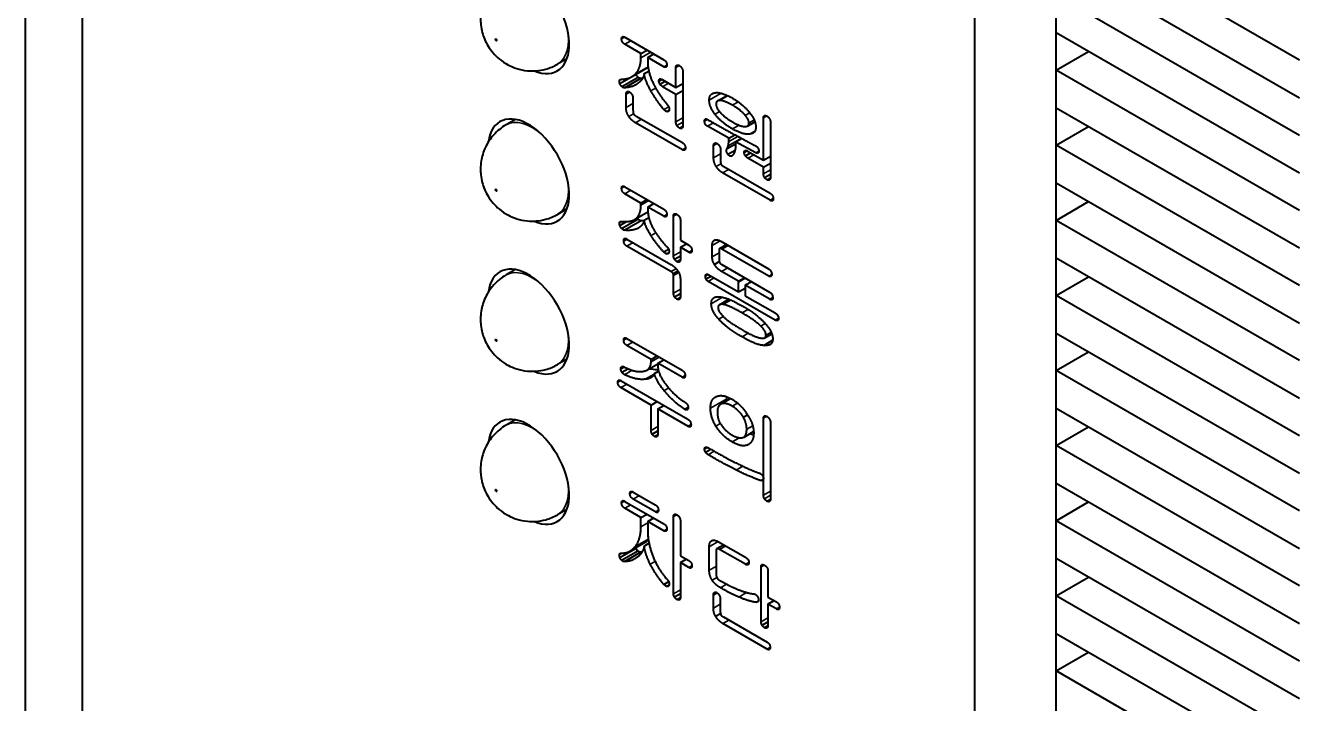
# Model space of a CAD drawing. Header units: millimetres. Extents: x 12 to 1415, y 12 to 997.
# Drawn here: x 931.77 to 965.08, y 813.74 to 831.46 of the extents above; entities that cross this region are included whole.
import ezdxf

# ---------------------------------------------------------------- set-up
doc = ezdxf.new("R2010")
doc.units = ezdxf.units.MM
doc.header["$LTSCALE"] = 1.2
doc.layers.add('가시적인 것(ISO)', color=7, linetype='Continuous', lineweight=40)
doc.layers.add('가시적인 좁은 것(ISO)', color=7, linetype='Continuous', lineweight=35)

msp = doc.modelspace()

# ---------------------------------------------------------------- linework, layer by layer
at = {"layer": '가시적인 것(ISO)'}
for p, q in [((931.771, 691.13), (931.771, 861.699)), ((933.256, 861.344), (933.256, 691.985)), ((956.59, 661.113), (956.59, 836.624)), ((958.712, 662.335), (958.712, 836.874)), ((965.076, 830.551), (958.712, 834.216)), ((958.712, 833.235), (965.076, 829.57)), ((965.076, 828.589), (958.712, 832.254)), ((947.858, 830.726), (947.439, 830.968)), ((947.442, 831.151), (948.457, 830.566)), ((958.712, 831.273), (965.076, 827.608)), ((958.712, 830.292), (958.712, 831.273)), ((947.858, 830.726), (948.019, 830.818)), ((947.858, 830.613), (947.858, 830.726)), ((948.037, 830.623), (948.197, 830.715)), ((948.457, 830.382), (948.037, 830.623)), ((948.037, 830.623), (948.037, 830.515)), ((958.712, 830.292), (959.563, 830.782)), ((945.924, 830.589), (945.682, 830.449)), ((947.627, 830.125), (948.048, 830.367)), ((948.773, 829.842), (948.773, 830.366)), ((965.076, 826.627), (958.712, 830.292)), ((947.307, 829.94), (947.731, 830.185)), ((947.361, 829.863), (947.785, 830.108)), ((947.427, 829.833), (947.851, 830.077)), ((947.945, 830.201), (948.065, 830.27)), ((948.329, 830.005), (948.409, 830.051)), ((948.356, 829.927), (948.49, 830.005)), ((948.414, 830.048), (948.773, 829.842)), ((948.955, 830.263), (948.955, 828.837)), ((947.471, 829.318), (947.471, 829.662)), ((948.773, 829.66), (948.426, 829.86)), ((948.773, 829.842), (948.955, 829.946)), ((948.773, 829.66), (948.955, 829.765)), ((948.773, 828.942), (948.773, 829.66)), ((949.863, 829.488), (950.114, 829.633)), ((949.906, 829.501), (950.126, 829.627)), ((947.652, 829.557), (947.652, 829.234)), ((958.712, 829.311), (965.076, 825.646)), ((958.712, 828.33), (958.712, 829.311)), ((944.577, 829.005), (944.334, 828.865)), ((947.739, 829.091), (948.942, 828.398)), ((951.063, 827.938), (951.063, 829.048)), ((948.942, 828.213), (947.715, 828.92)), ((948.928, 828.774), (948.934, 828.778)), ((950.154, 828.514), (949.6, 828.825)), ((950.645, 828.833), (950.839, 828.945)), ((950.719, 828.627), (950.839, 828.696)), ((951.244, 828.945), (951.244, 827.48)), ((958.712, 828.33), (959.563, 828.82)), ((949.759, 828), (949.759, 828.325)), ((949.784, 828.382), (949.788, 828.384)), ((950.111, 828.241), (950.335, 828.37)), ((950.154, 828.514), (950.312, 828.605)), ((950.154, 828.426), (950.154, 828.514)), ((950.335, 828.417), (950.492, 828.508)), ((950.865, 828.13), (950.335, 828.417)), ((950.335, 828.417), (950.335, 828.341)), ((965.076, 824.665), (958.712, 828.33)), ((949.941, 828.22), (949.941, 827.916)), ((950.132, 828.093), (950.319, 828.2)), ((950.559, 828.136), (950.639, 828.182)), ((950.59, 828.055), (950.725, 828.133)), ((950.645, 828.179), (951.063, 827.938)), ((951.063, 827.757), (950.658, 827.99)), ((950.865, 828.13), (950.943, 828.175)), ((951.063, 827.938), (951.244, 828.043)), ((950.027, 827.773), (951.237, 827.076)), ((951.063, 827.757), (951.244, 827.861)), ((951.063, 827.585), (951.063, 827.757)), ((951.237, 826.891), (949.994, 827.607)), ((951.09, 827.488), (951.244, 827.577)), ((951.2, 827.418), (951.229, 827.435)), ((958.712, 827.349), (965.076, 823.684)), ((958.712, 826.368), (958.712, 827.349)), ((947.858, 826.819), (947.439, 827.061)), ((947.442, 827.244), (948.457, 826.659)), ((945.924, 826.665), (945.682, 826.525)), ((947.858, 826.819), (948.019, 826.912)), ((947.858, 826.762), (947.858, 826.819)), ((948.037, 826.716), (948.197, 826.809)), ((948.457, 826.475), (948.037, 826.716)), ((948.037, 826.716), (948.037, 826.664)), ((958.712, 826.368), (959.563, 826.858)), ((947.3, 826.311), (947.35, 826.34)), ((947.307, 826.235), (947.48, 826.335)), ((947.352, 826.158), (947.777, 826.403)), ((947.424, 826.112), (947.848, 826.357)), ((947.689, 826.387), (948.04, 826.59)), ((947.945, 826.375), (948.065, 826.444)), ((948.711, 825.444), (948.711, 826.479)), ((948.89, 826.376), (948.89, 825.847)), ((965.076, 822.703), (958.712, 826.368)), ((947.409, 825.833), (947.49, 825.88)), ((947.493, 825.879), (948.645, 825.215)), ((948.645, 825.028), (947.493, 825.691)), ((948.89, 825.847), (949.11, 825.72)), ((948.89, 825.663), (949.05, 825.755)), ((949.11, 825.536), (948.89, 825.663)), ((948.89, 825.663), (948.89, 825.341)), ((949.723, 825.418), (949.723, 825.715)), ((949.915, 825.633), (950.095, 825.737)), ((949.919, 825.635), (950.095, 825.736)), ((949.95, 825.82), (951.195, 825.103)), ((948.455, 825.542), (948.583, 825.616)), ((948.528, 825.494), (948.593, 825.531)), ((948.736, 825.355), (948.89, 825.444)), ((949.905, 825.6), (949.905, 825.321)), ((951.206, 824.909), (949.974, 825.619)), ((958.712, 825.386), (965.076, 821.722)), ((958.712, 824.405), (958.712, 825.386)), ((944.577, 825.08), (944.334, 824.941)), ((948.699, 824.981), (948.82, 825.051)), ((948.86, 825.282), (948.874, 825.291)), ((949.78, 825.215), (949.908, 825.289)), ((950.413, 824.775), (949.964, 825.033)), ((949.971, 825.217), (951.224, 824.495)), ((948.711, 824.465), (948.711, 824.924)), ((948.89, 824.821), (948.89, 824.362)), ((949.56, 824.836), (949.692, 824.913)), ((951.371, 823.762), (949.617, 824.771)), ((949.635, 824.946), (950.411, 824.499)), ((950.411, 824.499), (950.411, 824.752)), ((951.228, 824.305), (950.586, 824.675)), ((950.587, 824.655), (950.587, 824.397)), ((958.712, 824.405), (959.563, 824.896)), ((948.739, 824.368), (948.89, 824.455)), ((948.845, 824.301), (948.874, 824.318)), ((949.91, 824.163), (950.158, 824.305)), ((950.411, 824.499), (950.587, 824.6)), ((950.587, 824.397), (951.368, 823.948)), ((965.076, 820.741), (958.712, 824.405)), ((951.096, 823.301), (951.279, 823.406)), ((958.712, 823.424), (965.076, 819.76)), ((958.712, 822.443), (958.712, 823.424)), ((947.409, 823.242), (947.486, 823.286)), ((948.124, 822.734), (947.493, 823.098)), ((947.494, 823.282), (948.935, 822.452)), ((951.075, 823.102), (951.303, 823.233)), ((945.924, 822.741), (945.682, 822.601)), ((948.124, 822.734), (948.284, 822.827)), ((948.124, 822.674), (948.124, 822.734)), ((948.3, 822.633), (948.46, 822.725)), ((948.935, 822.267), (948.3, 822.633)), ((948.3, 822.633), (948.3, 822.569)), ((958.712, 822.443), (959.563, 822.934)), ((947.33, 822.489), (947.419, 822.539)), ((947.362, 822.548), (947.371, 822.553)), ((947.363, 822.401), (947.519, 822.491)), ((947.973, 822.217), (948.207, 822.352)), ((948.014, 822.457), (948.3, 822.621)), ((948.212, 822.367), (948.32, 822.43)), ((965.076, 818.779), (958.712, 822.443)), ((948.124, 821.543), (947.336, 821.997)), ((947.344, 822.177), (949.084, 821.175)), ((948.124, 821.543), (948.284, 821.636)), ((949.953, 821.57), (950.205, 821.715)), ((948.124, 820.879), (948.124, 821.543)), ((948.3, 821.442), (948.46, 821.534)), ((949.088, 820.988), (948.3, 821.442)), ((948.3, 821.442), (948.3, 820.779)), ((949.001, 821.432), (949.095, 821.487)), ((949.067, 821.422), (949.075, 821.426)), ((958.712, 821.462), (965.076, 817.797)), ((958.712, 820.481), (958.712, 821.462)), ((944.577, 821.156), (944.334, 821.016)), ((950.535, 821.227), (950.641, 821.288)), ((951.063, 819.188), (951.063, 821.199)), ((951.244, 821.096), (951.244, 819.083)), ((958.712, 820.481), (959.563, 820.972)), ((948.151, 820.782), (948.3, 820.867)), ((948.274, 820.719), (948.28, 820.723)), ((950.554, 820.704), (950.806, 820.849)), ((949.549, 820.31), (949.683, 820.387)), ((965.076, 816.816), (958.712, 820.481)), ((950.991, 819.569), (951.06, 819.609)), ((958.712, 819.5), (965.076, 815.835)), ((958.712, 818.519), (958.712, 819.5)), ((947.442, 819.026), (948.457, 818.442)), ((947.66, 819.268), (948.233, 818.938)), ((948.241, 818.749), (947.66, 819.083)), ((951.218, 819.024), (951.224, 819.027)), ((958.712, 818.519), (959.563, 819.01)), ((945.924, 818.816), (945.682, 818.677)), ((947.858, 818.602), (947.439, 818.844)), ((947.858, 818.602), (948.019, 818.694)), ((947.858, 818.357), (947.858, 818.602)), ((948.037, 818.499), (948.197, 818.591)), ((948.457, 818.258), (948.037, 818.499)), ((948.037, 818.499), (948.037, 818.254)), ((948.711, 816.613), (948.711, 818.629)), ((948.89, 818.526), (948.89, 817.606)), ((965.076, 814.854), (958.712, 818.519)), ((947.58, 817.733), (948.005, 817.977)), ((949.886, 817.971), (950.594, 817.563)), ((947.307, 817.56), (947.731, 817.804)), ((947.355, 817.485), (947.779, 817.729)), ((947.427, 817.45), (947.851, 817.694)), ((947.945, 817.857), (948.07, 817.929)), ((949.645, 817.224), (949.645, 817.84)), ((949.824, 817.695), (949.824, 817.133)), ((949.842, 817.79), (950.021, 817.893)), ((950.591, 817.38), (949.914, 817.769)), ((948.89, 817.606), (949.114, 817.477)), ((948.89, 817.426), (949.046, 817.516)), ((949.114, 817.297), (948.89, 817.426)), ((948.89, 817.426), (948.89, 816.51)), ((951.001, 815.881), (951.001, 817.312)), ((958.712, 817.538), (965.076, 813.873)), ((958.712, 816.557), (958.712, 817.538)), ((951.18, 817.209), (951.18, 816.526)), ((958.712, 816.557), (959.563, 817.047)), ((948.457, 816.857), (948.585, 816.93)), ((949.784, 816.646), (949.79, 816.65)), ((948.736, 816.527), (948.89, 816.616)), ((948.862, 816.455), (948.874, 816.461)), ((949.755, 816.235), (949.755, 816.575)), ((949.934, 816.472), (949.934, 816.148)), ((950.877, 816.387), (950.926, 816.415)), ((951.18, 816.526), (951.4, 816.399)), ((951.18, 816.341), (951.34, 816.433)), ((951.4, 816.215), (951.18, 816.341)), ((951.18, 816.341), (951.18, 815.778)), ((965.076, 812.892), (958.712, 816.557)), ((949.811, 816.023), (949.938, 816.096)), ((950.018, 816.006), (951.156, 815.35)), ((951.156, 815.165), (950, 815.831)), ((951.026, 815.792), (951.18, 815.881)), ((951.151, 815.719), (951.162, 815.725)), ((958.712, 815.576), (965.076, 811.911)), ((958.712, 814.595), (958.712, 815.576)), ((958.712, 814.595), (959.563, 815.085)), ((965.076, 810.93), (958.712, 814.595))]:
    msp.add_line(p, q, dxfattribs=at)
for centre in [(944.923, 831.57), (944.923, 827.646), (944.923, 823.722), (944.923, 819.798)]:
    msp.add_ellipse(centre, major_axis=(-0.749, 1.3), ratio=0.578093, start_param=2.493727, end_param=6.931051, dxfattribs=at)
for points, knots in [([(944.334, 832.789), (944.211, 832.718), (944.101, 832.627), (943.916, 832.423), (943.845, 832.31), (943.734, 832.074), (943.701, 831.953), (943.661, 831.704), (943.663, 831.583), (943.692, 831.334), (943.726, 831.217), (943.826, 830.976), (943.897, 830.859), (944.09, 830.634), (944.208, 830.524), (944.523, 830.359), (944.685, 830.297), (945.037, 830.264), (945.201, 830.273), (945.475, 830.348), (945.582, 830.392), (945.682, 830.449)], [2.354261, 2.354261, 2.354261, 2.354261, 2.539261, 2.539261, 2.736733, 2.736733, 2.973072, 2.973072, 3.2821, 3.2821, 3.703179, 3.703179, 4.238326, 4.238326, 4.756496, 4.756496, 5.108856, 5.108856, 5.346356, 5.346356, 5.495853, 5.495853, 5.495853, 5.495853]), ([(947.785, 830.108), (947.774, 830.118), (947.764, 830.129), (947.745, 830.156), (947.737, 830.17), (947.731, 830.185)], [-0.01628679, -0.01628679, -0.01628679, -0.01628679, -0.00815196, -0.00815196, 0, 0, 0, 0]), ([(947.851, 830.077), (947.84, 830.078), (947.829, 830.081), (947.806, 830.091), (947.796, 830.098), (947.785, 830.108)], [-0.01606086, -0.01606086, -0.01606086, -0.01606086, -0.00776276, -0.00776276, 0, 0, 0, 0]), ([(950.091, 829.619), (950.09, 829.622), (950.089, 829.624), (950.086, 829.633), (950.085, 829.64), (950.083, 829.646)], [-0.025621611, -0.025621611, -0.025621611, -0.025621611, -0.024255516, -0.024255516, -0.020637412, -0.020637412, -0.020637412, -0.020637412]), ([(944.334, 828.865), (944.211, 828.794), (944.101, 828.703), (943.916, 828.499), (943.845, 828.386), (943.734, 828.15), (943.701, 828.029), (943.661, 827.779), (943.663, 827.659), (943.692, 827.41), (943.726, 827.293), (943.826, 827.052), (943.897, 826.935), (944.09, 826.71), (944.208, 826.599), (944.523, 826.434), (944.685, 826.372), (945.037, 826.34), (945.201, 826.349), (945.475, 826.424), (945.582, 826.468), (945.682, 826.525)], [2.354261, 2.354261, 2.354261, 2.354261, 2.539261, 2.539261, 2.736733, 2.736733, 2.973072, 2.973072, 3.2821, 3.2821, 3.703179, 3.703179, 4.238326, 4.238326, 4.756496, 4.756496, 5.108856, 5.108856, 5.346356, 5.346356, 5.495853, 5.495853, 5.495853, 5.495853]), ([(947.848, 826.357), (947.836, 826.361), (947.824, 826.366), (947.8, 826.382), (947.788, 826.391), (947.777, 826.403)], [-0.01722021, -0.01722021, -0.01722021, -0.01722021, -0.0085263, -0.0085263, 0, 0, 0, 0]), ([(944.334, 824.941), (944.211, 824.87), (944.101, 824.779), (943.916, 824.575), (943.845, 824.462), (943.734, 824.226), (943.701, 824.105), (943.661, 823.855), (943.663, 823.735), (943.692, 823.486), (943.726, 823.369), (943.826, 823.128), (943.897, 823.011), (944.09, 822.786), (944.208, 822.675), (944.523, 822.51), (944.685, 822.448), (945.037, 822.416), (945.201, 822.425), (945.475, 822.5), (945.582, 822.544), (945.682, 822.601)], [2.354261, 2.354261, 2.354261, 2.354261, 2.539261, 2.539261, 2.736733, 2.736733, 2.973072, 2.973072, 3.2821, 3.2821, 3.703179, 3.703179, 4.238326, 4.238326, 4.756496, 4.756496, 5.108856, 5.108856, 5.346356, 5.346356, 5.495853, 5.495853, 5.495853, 5.495853]), ([(951.284, 823.392), (951.279, 823.394), (951.274, 823.396), (951.268, 823.398), (951.267, 823.398), (951.266, 823.399)], [-0.082084326, -0.082084326, -0.082084326, -0.082084326, -0.078669965, -0.078669965, -0.077842253, -0.077842253, -0.077842253, -0.077842253]), ([(948.314, 822.457), (948.258, 822.457), (948.201, 822.463), (948.12, 822.481), (948.099, 822.486), (948.077, 822.493)], [-0.11230355, -0.11230355, -0.11230355, -0.11230355, -0.06842516, -0.06842516, -0.05257101, -0.05257101, -0.05257101, -0.05257101]), ([(944.334, 821.016), (944.211, 820.946), (944.101, 820.855), (943.916, 820.651), (943.845, 820.538), (943.734, 820.301), (943.701, 820.18), (943.661, 819.931), (943.663, 819.811), (943.692, 819.562), (943.726, 819.445), (943.826, 819.204), (943.897, 819.087), (944.09, 818.862), (944.208, 818.751), (944.523, 818.586), (944.685, 818.524), (945.037, 818.492), (945.201, 818.5), (945.475, 818.576), (945.582, 818.619), (945.682, 818.677)], [2.354261, 2.354261, 2.354261, 2.354261, 2.539261, 2.539261, 2.736733, 2.736733, 2.973072, 2.973072, 3.2821, 3.2821, 3.703179, 3.703179, 4.238326, 4.238326, 4.756496, 4.756496, 5.108856, 5.108856, 5.346356, 5.346356, 5.495853, 5.495853, 5.495853, 5.495853]), ([(947.779, 817.729), (947.769, 817.739), (947.76, 817.751), (947.744, 817.777), (947.737, 817.79), (947.731, 817.804)], [-0.01531251, -0.01531251, -0.01531251, -0.01531251, -0.00772688, -0.00772688, 0, 0, 0, 0]), ([(947.851, 817.694), (947.84, 817.695), (947.828, 817.698), (947.804, 817.71), (947.791, 817.719), (947.779, 817.729)], [-0.01738165, -0.01738165, -0.01738165, -0.01738165, -0.00873453, -0.00873453, 0, 0, 0, 0])]:
    msp.add_open_spline(points, degree=3, knots=knots, dxfattribs=at)
for points, degree in [([(947.355, 831.111), (947.355, 831.2), (947.442, 831.151)], 2), ([(947.439, 830.968), (947.354, 831.017), (947.355, 831.111)], 2), ([(947.7, 830.178), (947.858, 830.321), (947.858, 830.613)], 2), ([(948.037, 830.515), (948.037, 830.224), (948.2, 829.906)], 2), ([(948.457, 830.566), (948.535, 830.521), (948.535, 830.43)], 2), ([(948.535, 830.43), (948.535, 830.336), (948.457, 830.382)], 2), ([(948.773, 830.366), (948.773, 830.409), (948.801, 830.424)], 2), ([(948.801, 830.424), (948.825, 830.433), (948.864, 830.411)], 2), ([(948.864, 830.411), (948.9, 830.391), (948.924, 830.351)], 2), ([(948.924, 830.351), (948.955, 830.31), (948.955, 830.263)], 2), ([(947.307, 829.94), (947.29, 829.986), (947.3, 830.025)], 2), ([(947.3, 830.025), (947.307, 830.052), (947.336, 830.052)], 2), ([(947.336, 830.052), (947.568, 830.058), (947.7, 830.178)], 2), ([(947.731, 830.185), (947.731, 830.185), (947.731, 830.185), (947.731, 830.185)], 3), ([(947.945, 830.201), (947.919, 830.038), (947.77, 829.94)], 2), ([(947.904, 830.08), (947.887, 830.078), (947.869, 830.078), (947.851, 830.077)], 3), ([(948.12, 829.755), (947.966, 830.028), (947.945, 830.201)], 2), ([(948.329, 830.005), (948.329, 830.047), (948.351, 830.059)], 2), ([(948.356, 829.927), (948.332, 829.967), (948.329, 830.005)], 2), ([(948.351, 830.059), (948.373, 830.072), (948.414, 830.048)], 2), ([(947.361, 829.863), (947.326, 829.894), (947.307, 829.94)], 2), ([(947.427, 829.833), (947.392, 829.835), (947.361, 829.863)], 2), ([(947.77, 829.94), (947.621, 829.834), (947.427, 829.833)], 2), ([(947.471, 829.662), (947.471, 829.714), (947.497, 829.729)], 2), ([(947.497, 829.729), (947.522, 829.744), (947.561, 829.721)], 2), ([(947.561, 829.721), (947.599, 829.699), (947.626, 829.652)], 2), ([(947.626, 829.652), (947.652, 829.609), (947.652, 829.557)], 2), ([(948.459, 829.262), (948.266, 829.495), (948.12, 829.755)], 2), ([(948.2, 829.906), (948.325, 829.659), (948.55, 829.39)], 2), ([(948.426, 829.86), (948.384, 829.885), (948.356, 829.927)], 2), ([(949.645, 829.508), (949.645, 829.678), (949.796, 829.702)], 2), ([(949.796, 829.702), (949.96, 829.729), (950.254, 829.56)], 2), ([(947.544, 829.079), (947.471, 829.191), (947.471, 829.318)], 2), ([(948.55, 829.39), (948.589, 829.344), (948.597, 829.298)], 2), ([(948.597, 829.298), (948.605, 829.251), (948.59, 829.228)], 2), ([(949.796, 829.14), (949.645, 829.336), (949.645, 829.508)], 2), ([(949.906, 829.501), (949.824, 829.493), (949.824, 829.405)], 2), ([(949.824, 829.405), (949.824, 829.318), (949.908, 829.215)], 2), ([(950.254, 829.375), (950.031, 829.503), (949.906, 829.501)], 2), ([(950.254, 829.56), (950.544, 829.393), (950.719, 829.152)], 2), ([(950.588, 829.111), (950.473, 829.249), (950.254, 829.375)], 2), ([(947.715, 828.92), (947.605, 828.983), (947.544, 829.079)], 2), ([(947.652, 829.234), (947.652, 829.174), (947.67, 829.143)], 2), ([(947.67, 829.143), (947.682, 829.123), (947.739, 829.091)], 2), ([(948.534, 829.21), (948.494, 829.222), (948.459, 829.262)], 2), ([(948.59, 829.228), (948.567, 829.2), (948.534, 829.21)], 2), ([(949.6, 828.825), (949.52, 828.871), (949.523, 828.962)], 2), ([(949.523, 828.962), (949.525, 829.048), (949.606, 829.001)], 2), ([(949.606, 829.001), (949.927, 828.816), (950.265, 828.631)], 2), ([(950.254, 828.755), (949.96, 828.925), (949.796, 829.14)], 2), ([(949.908, 829.215), (950.031, 829.068), (950.254, 828.94)], 2), ([(950.683, 828.91), (950.683, 828.996), (950.588, 829.111)], 2), ([(950.719, 829.152), (950.862, 828.977), (950.862, 828.807)], 2), ([(951.063, 829.048), (951.063, 829.091), (951.09, 829.105)], 2), ([(951.09, 829.105), (951.115, 829.115), (951.154, 829.093)], 2), ([(951.154, 829.093), (951.189, 829.072), (951.214, 829.032)], 2), ([(951.214, 829.032), (951.244, 828.991), (951.244, 828.945)], 2), ([(948.799, 828.846), (948.773, 828.891), (948.773, 828.942)], 2), ([(948.864, 828.78), (948.824, 828.803), (948.799, 828.846)], 2), ([(948.928, 828.774), (948.901, 828.758), (948.864, 828.78)], 2), ([(948.955, 828.837), (948.955, 828.786), (948.928, 828.774)], 2), ([(950.254, 828.94), (950.473, 828.814), (950.588, 828.819)], 2), ([(950.719, 828.627), (950.544, 828.588), (950.254, 828.755)], 2), ([(950.265, 828.631), (950.638, 828.428), (950.843, 828.322)], 2), ([(950.588, 828.819), (950.683, 828.824), (950.683, 828.91)], 2), ([(950.862, 828.807), (950.862, 828.637), (950.719, 828.627)], 2), ([(950.848, 828.915), (950.836, 828.92), (950.825, 828.925), (950.813, 828.93)], 3), ([(948.942, 828.398), (949.022, 828.352), (949.022, 828.261)], 2), ([(949.759, 828.325), (949.759, 828.372), (949.784, 828.382)], 2), ([(949.784, 828.382), (949.81, 828.399), (949.85, 828.376)], 2), ([(949.85, 828.376), (949.887, 828.354), (949.912, 828.311)], 2), ([(949.912, 828.311), (949.941, 828.268), (949.941, 828.22)], 2), ([(950.111, 828.241), (950.129, 828.267), (950.141, 828.314)], 2), ([(950.141, 828.314), (950.154, 828.361), (950.154, 828.426)], 2), ([(950.335, 828.341), (950.335, 828.241), (950.305, 828.155)], 2), ([(950.843, 828.322), (950.887, 828.303), (950.912, 828.267)], 2), ([(949.022, 828.261), (949.022, 828.167), (948.942, 828.213)], 2), ([(949.826, 827.775), (949.759, 827.887), (949.759, 828)], 2), ([(950.132, 828.093), (950.068, 828.189), (950.111, 828.241)], 2), ([(950.24, 828.051), (950.184, 828.021), (950.132, 828.093)], 2), ([(950.305, 828.155), (950.28, 828.085), (950.24, 828.051)], 2), ([(950.559, 828.136), (950.557, 828.177), (950.58, 828.191)], 2), ([(950.59, 828.055), (950.559, 828.099), (950.559, 828.136)], 2), ([(950.58, 828.191), (950.605, 828.202), (950.645, 828.179)], 2), ([(950.658, 827.99), (950.614, 828.015), (950.59, 828.055)], 2), ([(950.925, 828.132), (950.899, 828.113), (950.865, 828.13)], 2), ([(950.912, 828.267), (950.939, 828.226), (950.943, 828.179)], 2), ([(950.943, 828.179), (950.943, 828.147), (950.925, 828.132)], 2), ([(949.994, 827.607), (949.894, 827.665), (949.826, 827.775)], 2), ([(949.941, 827.916), (949.941, 827.856), (949.958, 827.825)], 2), ([(949.958, 827.825), (949.971, 827.805), (950.027, 827.773)], 2), ([(951.09, 827.488), (951.063, 827.537), (951.063, 827.585)], 2), ([(951.154, 827.428), (951.115, 827.45), (951.09, 827.488)], 2), ([(951.2, 827.418), (951.189, 827.407), (951.154, 827.428)], 2), ([(951.244, 827.48), (951.244, 827.431), (951.2, 827.418)], 2), ([(947.355, 827.205), (947.355, 827.294), (947.442, 827.244)], 2), ([(947.439, 827.061), (947.354, 827.11), (947.355, 827.205)], 2), ([(951.237, 827.076), (951.319, 827.029), (951.319, 826.938)], 2), ([(947.71, 826.401), (947.858, 826.5), (947.858, 826.762)], 2), ([(948.037, 826.664), (948.037, 826.405), (948.195, 826.125)], 2), ([(948.457, 826.659), (948.535, 826.614), (948.535, 826.524)], 2), ([(951.319, 826.938), (951.319, 826.845), (951.237, 826.891)], 2), ([(947.307, 826.235), (947.293, 826.28), (947.3, 826.311)], 2), ([(947.3, 826.311), (947.312, 826.345), (947.345, 826.34)], 2), ([(947.345, 826.34), (947.586, 826.315), (947.71, 826.401)], 2), ([(947.777, 826.403), (947.77, 826.41), (947.763, 826.418), (947.758, 826.427)], 3), ([(947.945, 826.375), (947.915, 826.23), (947.775, 826.157)], 2), ([(947.939, 826.35), (947.909, 826.351), (947.879, 826.353), (947.848, 826.357)], 3), ([(948.124, 825.97), (947.964, 826.223), (947.945, 826.375)], 2), ([(948.535, 826.524), (948.535, 826.43), (948.457, 826.475)], 2), ([(948.711, 826.479), (948.711, 826.575), (948.799, 826.524)], 2), ([(948.799, 826.524), (948.89, 826.472), (948.89, 826.376)], 2), ([(947.352, 826.158), (947.325, 826.189), (947.307, 826.235)], 2), ([(947.424, 826.112), (947.387, 826.124), (947.352, 826.158)], 2), ([(947.775, 826.157), (947.632, 826.087), (947.424, 826.112)], 2), ([(948.455, 825.542), (948.27, 825.741), (948.124, 825.97)], 2), ([(948.195, 826.125), (948.322, 825.901), (948.55, 825.664)], 2), ([(947.409, 825.833), (947.406, 825.929), (947.493, 825.879)], 2), ([(947.493, 825.691), (947.409, 825.74), (947.409, 825.833)], 2), ([(948.55, 825.664), (948.58, 825.634), (948.591, 825.59)], 2), ([(949.11, 825.72), (949.191, 825.674), (949.191, 825.583)], 2), ([(949.723, 825.715), (949.723, 825.819), (949.784, 825.852)], 2), ([(949.784, 825.852), (949.847, 825.879), (949.95, 825.82)], 2), ([(949.919, 825.635), (949.905, 825.631), (949.905, 825.6)], 2), ([(949.974, 825.619), (949.935, 825.641), (949.919, 825.635)], 2), ([(948.528, 825.494), (948.495, 825.503), (948.455, 825.542)], 2), ([(948.587, 825.514), (948.568, 825.485), (948.528, 825.494)], 2), ([(948.591, 825.59), (948.601, 825.543), (948.587, 825.514)], 2), ([(948.736, 825.355), (948.711, 825.395), (948.711, 825.444)], 2), ([(948.799, 825.289), (948.762, 825.31), (948.736, 825.355)], 2), ([(948.89, 825.341), (948.89, 825.292), (948.86, 825.282)], 2), ([(949.191, 825.583), (949.191, 825.489), (949.11, 825.536)], 2), ([(949.78, 825.215), (949.723, 825.305), (949.723, 825.418)], 2), ([(949.905, 825.321), (949.905, 825.283), (949.92, 825.259)], 2), ([(948.645, 825.215), (948.762, 825.148), (948.834, 825.03)], 2), ([(948.699, 824.981), (948.682, 825.006), (948.645, 825.028)], 2), ([(948.711, 824.924), (948.711, 824.961), (948.699, 824.981)], 2), ([(948.86, 825.282), (948.836, 825.267), (948.799, 825.289)], 2), ([(948.834, 825.03), (948.89, 824.941), (948.89, 824.821)], 2), ([(949.545, 824.91), (949.547, 824.942), (949.568, 824.959)], 2), ([(949.568, 824.959), (949.594, 824.969), (949.635, 824.946)], 2), ([(949.964, 825.033), (949.851, 825.098), (949.78, 825.215)], 2), ([(949.92, 825.259), (949.931, 825.24), (949.971, 825.217)], 2), ([(951.195, 825.103), (951.233, 825.081), (951.254, 825.042)], 2), ([(951.254, 825.042), (951.277, 825.002), (951.28, 824.959)], 2), ([(951.28, 824.959), (951.28, 824.925), (951.262, 824.912)], 2), ([(949.56, 824.836), (949.542, 824.875), (949.545, 824.91)], 2), ([(949.617, 824.771), (949.58, 824.793), (949.56, 824.836)], 2), ([(950.411, 824.752), (950.411, 824.764), (950.413, 824.775)], 2), ([(950.576, 824.868), (950.521, 824.837), (950.467, 824.806), (950.413, 824.775)], 3), ([(950.586, 824.675), (950.64, 824.706), (950.695, 824.737), (950.749, 824.768)], 3), ([(950.586, 824.675), (950.587, 824.665), (950.587, 824.655)], 2), ([(951.262, 824.912), (951.243, 824.888), (951.206, 824.909)], 2), ([(948.739, 824.368), (948.711, 824.417), (948.711, 824.465)], 2), ([(948.799, 824.309), (948.763, 824.33), (948.739, 824.368)], 2), ([(948.845, 824.301), (948.835, 824.289), (948.799, 824.309)], 2), ([(948.89, 824.362), (948.89, 824.314), (948.845, 824.301)], 2), ([(949.699, 824.19), (949.699, 824.38), (949.892, 824.373)], 2), ([(949.892, 824.373), (950.099, 824.365), (950.502, 824.133)], 2), ([(950.147, 824.299), (950.145, 824.303), (950.144, 824.307), (950.143, 824.311)], 3), ([(951.224, 824.495), (951.305, 824.448), (951.305, 824.345)], 2), ([(951.305, 824.345), (951.308, 824.259), (951.228, 824.305)], 2), ([(949.892, 823.786), (949.699, 824.003), (949.699, 824.19)], 2), ([(950.007, 824.172), (949.875, 824.192), (949.875, 824.089)], 2), ([(949.875, 824.089), (949.875, 823.99), (950.012, 823.856)], 2), ([(950.502, 823.952), (950.166, 824.145), (950.007, 824.172)], 2), ([(950.502, 824.133), (950.905, 823.901), (951.1, 823.682)], 2), ([(950.502, 823.324), (950.099, 823.556), (949.892, 823.786)], 2), ([(950.012, 823.856), (950.166, 823.702), (950.502, 823.508)], 2), ([(950.994, 823.603), (950.835, 823.76), (950.502, 823.952)], 2), ([(951.1, 823.682), (951.305, 823.458), (951.305, 823.265)], 2), ([(951.368, 823.948), (951.409, 823.924), (951.434, 823.884)], 2), ([(951.434, 823.754), (951.409, 823.739), (951.371, 823.762)], 2), ([(951.434, 823.884), (951.459, 823.841), (951.459, 823.805)], 2), ([(951.459, 823.805), (951.459, 823.768), (951.434, 823.754)], 2), ([(947.409, 823.242), (947.409, 823.331), (947.494, 823.282)], 2), ([(950.502, 823.508), (950.835, 823.317), (950.984, 823.294)], 2), ([(951.075, 823.102), (950.902, 823.094), (950.502, 823.324)], 2), ([(950.984, 823.294), (951.129, 823.268), (951.129, 823.367)], 2), ([(951.129, 823.367), (951.129, 823.47), (950.994, 823.603)], 2), ([(947.493, 823.098), (947.406, 823.148), (947.409, 823.242)], 2), ([(951.305, 823.265), (951.305, 823.078), (951.075, 823.102)], 2), ([(947.922, 822.423), (948.124, 822.464), (948.124, 822.674)], 2), ([(947.33, 822.489), (947.328, 822.528), (947.362, 822.548)], 2), ([(947.363, 822.401), (947.334, 822.443), (947.33, 822.489)], 2), ([(947.362, 822.548), (947.376, 822.564), (947.428, 822.534)], 2), ([(947.434, 822.335), (947.391, 822.357), (947.363, 822.401)], 2), ([(947.428, 822.534), (947.718, 822.384), (947.922, 822.423)], 2), ([(947.973, 822.217), (947.732, 822.187), (947.434, 822.335)], 2), ([(948.212, 822.367), (948.168, 822.226), (947.973, 822.217)], 2), ([(948.464, 821.919), (948.252, 822.182), (948.212, 822.367)], 2), ([(948.3, 822.569), (948.3, 822.361), (948.499, 822.092)], 2), ([(948.935, 822.452), (949.015, 822.406), (949.015, 822.315)], 2), ([(949.015, 822.315), (949.015, 822.221), (948.935, 822.267)], 2), ([(947.256, 822.139), (947.259, 822.226), (947.344, 822.177)], 2), ([(947.336, 821.997), (947.253, 822.045), (947.256, 822.139)], 2), ([(948.499, 822.092), (948.707, 821.81), (949.005, 821.619)], 2), ([(949.001, 821.432), (948.696, 821.632), (948.464, 821.919)], 2), ([(949.678, 821.459), (949.678, 821.69), (949.813, 821.754)], 2), ([(949.813, 821.754), (949.978, 821.846), (950.245, 821.693)], 2), ([(950.102, 821.704), (950.102, 821.723), (950.103, 821.741), (950.104, 821.759)], 3), ([(950.104, 821.657), (950.103, 821.672), (950.102, 821.688), (950.102, 821.704)], 3), ([(950.245, 821.693), (950.504, 821.543), (950.671, 821.236)], 2), ([(949.067, 821.422), (949.044, 821.408), (949.001, 821.432)], 2), ([(949.005, 821.619), (949.051, 821.593), (949.077, 821.548)], 2), ([(949.095, 821.466), (949.092, 821.433), (949.067, 821.422)], 2), ([(949.077, 821.548), (949.099, 821.507), (949.095, 821.466)], 2), ([(949.82, 820.993), (949.678, 821.23), (949.678, 821.459)], 2), ([(949.953, 821.57), (949.857, 821.514), (949.857, 821.356)], 2), ([(949.857, 821.356), (949.857, 821.199), (949.928, 821.064)], 2), ([(950.245, 821.512), (950.055, 821.621), (949.953, 821.57)], 2), ([(950.535, 821.227), (950.429, 821.405), (950.245, 821.512)], 2), ([(949.084, 821.175), (949.165, 821.128), (949.169, 821.026)], 2), ([(949.169, 821.026), (949.169, 820.942), (949.088, 820.988)], 2), ([(950.245, 820.577), (949.975, 820.732), (949.82, 820.993)], 2), ([(949.928, 821.064), (950.053, 820.866), (950.245, 820.756)], 2), ([(950.625, 820.914), (950.625, 821.07), (950.535, 821.227)], 2), ([(950.671, 821.236), (950.807, 821.038), (950.807, 820.809)], 2), ([(951.063, 821.199), (951.063, 821.242), (951.09, 821.257)], 2), ([(951.09, 821.257), (951.115, 821.266), (951.154, 821.244)], 2), ([(951.154, 821.244), (951.189, 821.224), (951.214, 821.184)], 2), ([(951.214, 821.184), (951.244, 821.143), (951.244, 821.096)], 2), ([(948.151, 820.782), (948.124, 820.831), (948.124, 820.879)], 2), ([(948.212, 820.723), (948.176, 820.744), (948.151, 820.782)], 2), ([(948.274, 820.719), (948.246, 820.703), (948.212, 820.723)], 2), ([(948.3, 820.779), (948.3, 820.731), (948.274, 820.719)], 2), ([(950.245, 820.756), (950.429, 820.65), (950.554, 820.704)], 2), ([(950.554, 820.704), (950.625, 820.756), (950.625, 820.914)], 2), ([(950.807, 820.809), (950.807, 820.583), (950.664, 820.507)], 2), ([(950.805, 820.756), (950.775, 820.767), (950.745, 820.78), (950.714, 820.796)], 3), ([(949.523, 820.39), (949.523, 820.428), (949.546, 820.44)], 2), ([(949.549, 820.31), (949.523, 820.35), (949.523, 820.39)], 2), ([(949.546, 820.44), (949.575, 820.449), (949.617, 820.424)], 2), ([(949.617, 820.243), (949.575, 820.267), (949.549, 820.31)], 2), ([(949.617, 820.424), (950.012, 820.197), (950.317, 820.043)], 2), ([(950.664, 820.507), (950.507, 820.425), (950.245, 820.577)], 2), ([(950.352, 819.844), (950.051, 819.993), (949.617, 820.243)], 2), ([(950.317, 820.043), (950.697, 819.853), (950.939, 819.77)], 2), ([(950.991, 819.569), (950.729, 819.656), (950.352, 819.844)], 2), ([(950.939, 819.77), (950.986, 819.757), (951.02, 819.72)], 2), ([(951.02, 819.72), (951.052, 819.682), (951.06, 819.643)], 2), ([(951.06, 819.643), (951.066, 819.603), (951.048, 819.58)], 2), ([(951.048, 819.58), (951.027, 819.562), (950.991, 819.569)], 2), ([(947.355, 818.987), (947.355, 819.076), (947.442, 819.026)], 2), ([(947.439, 818.844), (947.354, 818.893), (947.355, 818.987)], 2), ([(947.572, 819.228), (947.572, 819.319), (947.66, 819.268)], 2), ([(947.66, 819.083), (947.572, 819.134), (947.572, 819.228)], 2), ([(951.089, 819.095), (951.063, 819.14), (951.063, 819.188)], 2), ([(951.154, 819.029), (951.114, 819.052), (951.089, 819.095)], 2), ([(951.218, 819.024), (951.191, 819.008), (951.154, 819.029)], 2), ([(951.244, 819.083), (951.244, 819.036), (951.218, 819.024)], 2), ([(948.233, 818.938), (948.312, 818.892), (948.315, 818.802)], 2), ([(948.315, 818.802), (948.318, 818.705), (948.241, 818.749)], 2), ([(948.711, 818.629), (948.711, 818.674), (948.741, 818.687)], 2), ([(948.741, 818.687), (948.765, 818.694), (948.799, 818.674)], 2), ([(948.799, 818.674), (948.834, 818.654), (948.85, 818.631)], 2), ([(948.85, 818.631), (948.89, 818.571), (948.89, 818.526)], 2), ([(947.703, 817.836), (947.858, 818.017), (947.858, 818.357)], 2), ([(948.457, 818.442), (948.535, 818.397), (948.535, 818.306)], 2), ([(948.535, 818.306), (948.535, 818.212), (948.457, 818.258)], 2), ([(948.005, 817.977), (948.022, 817.987), (948.04, 817.999), (948.056, 818.012)], 3), ([(948.037, 818.254), (948.037, 817.909), (948.19, 817.548)], 2), ([(949.645, 817.84), (949.645, 817.957), (949.707, 817.996)], 2), ([(949.707, 817.996), (949.774, 818.035), (949.886, 817.971)], 2), ([(947.307, 817.56), (947.29, 817.606), (947.299, 817.64)], 2), ([(947.299, 817.64), (947.307, 817.675), (947.347, 817.672)], 2), ([(947.347, 817.672), (947.566, 817.675), (947.703, 817.836)], 2), ([(947.731, 817.804), (947.73, 817.809), (947.728, 817.813), (947.727, 817.817)], 3), ([(947.945, 817.857), (947.913, 817.68), (947.776, 817.576)], 2), ([(947.885, 817.695), (947.874, 817.695), (947.862, 817.694), (947.851, 817.694)], 3), ([(948.105, 817.382), (947.975, 817.64), (947.945, 817.857)], 2), ([(949.84, 817.788), (949.824, 817.774), (949.824, 817.695)], 2), ([(949.914, 817.769), (949.858, 817.802), (949.84, 817.788)], 2), ([(947.355, 817.485), (947.325, 817.516), (947.307, 817.56)], 2), ([(947.427, 817.45), (947.392, 817.452), (947.355, 817.485)], 2), ([(947.776, 817.576), (947.619, 817.45), (947.427, 817.45)], 2), ([(948.457, 816.857), (948.245, 817.106), (948.105, 817.382)], 2), ([(948.19, 817.548), (948.329, 817.218), (948.547, 816.983)], 2), ([(949.114, 817.477), (949.191, 817.432), (949.191, 817.345)], 2), ([(949.191, 817.345), (949.191, 817.253), (949.114, 817.297)], 2), ([(950.682, 817.431), (950.678, 817.33), (950.591, 817.38)], 2), ([(950.594, 817.563), (950.682, 817.512), (950.682, 817.431)], 2), ([(951.001, 817.312), (951.001, 817.408), (951.089, 817.357)], 2), ([(951.089, 817.357), (951.18, 817.305), (951.18, 817.209)], 2), ([(948.547, 816.983), (948.585, 816.945), (948.597, 816.897)], 2), ([(949.721, 816.967), (949.645, 817.087), (949.645, 817.224)], 2), ([(949.936, 816.769), (949.793, 816.852), (949.721, 816.967)], 2), ([(949.824, 817.133), (949.824, 817.068), (949.848, 817.025)], 2), ([(949.848, 817.025), (949.87, 816.987), (949.923, 816.957)], 2), ([(948.531, 816.804), (948.499, 816.812), (948.457, 816.857)], 2), ([(948.589, 816.824), (948.574, 816.794), (948.531, 816.804)], 2), ([(948.597, 816.897), (948.605, 816.851), (948.589, 816.824)], 2), ([(949.755, 816.575), (949.755, 816.629), (949.784, 816.646)], 2), ([(949.784, 816.646), (949.806, 816.662), (949.843, 816.64)], 2), ([(949.843, 816.64), (949.88, 816.619), (949.905, 816.573)], 2), ([(949.923, 816.957), (950.165, 816.818), (950.371, 816.734)], 2), ([(950.415, 816.526), (950.207, 816.613), (949.936, 816.769)], 2), ([(950.371, 816.734), (950.631, 816.625), (950.81, 816.608)], 2), ([(948.736, 816.527), (948.711, 816.567), (948.711, 816.613)], 2), ([(948.799, 816.461), (948.762, 816.482), (948.736, 816.527)], 2), ([(948.862, 816.455), (948.836, 816.439), (948.799, 816.461)], 2), ([(948.89, 816.51), (948.89, 816.464), (948.862, 816.455)], 2), ([(949.905, 816.573), (949.934, 816.526), (949.934, 816.472)], 2), ([(950.877, 816.387), (950.676, 816.413), (950.415, 816.526)], 2), ([(950.81, 816.608), (950.847, 816.606), (950.883, 816.571)], 2), ([(950.927, 816.415), (950.913, 816.388), (950.877, 816.387)], 2), ([(950.883, 816.571), (950.913, 816.536), (950.928, 816.491)], 2), ([(950.928, 816.491), (950.939, 816.446), (950.927, 816.415)], 2), ([(951.4, 816.399), (951.481, 816.352), (951.481, 816.262)], 2), ([(949.811, 816.023), (949.755, 816.114), (949.755, 816.235)], 2), ([(950, 815.831), (949.886, 815.897), (949.811, 816.023)], 2), ([(949.934, 816.148), (949.934, 816.087), (949.952, 816.056)], 2), ([(949.952, 816.056), (949.964, 816.036), (950.018, 816.006)], 2), ([(951.481, 816.262), (951.481, 816.168), (951.4, 816.215)], 2), ([(951.026, 815.792), (951.001, 815.832), (951.001, 815.881)], 2), ([(951.089, 815.726), (951.052, 815.747), (951.026, 815.792)], 2), ([(951.151, 815.719), (951.126, 815.704), (951.089, 815.726)], 2), ([(951.18, 815.778), (951.18, 815.729), (951.151, 815.719)], 2), ([(951.156, 815.35), (951.237, 815.303), (951.237, 815.212)], 2), ([(951.237, 815.212), (951.237, 815.119), (951.156, 815.165)], 2)]:
    msp.add_open_spline(points, degree=degree, dxfattribs=at)
at = {"layer": '가시적인 좁은 것(ISO)'}
for p, q in [((947.355, 831.111), (947.432, 831.156)), ((947.439, 830.968), (947.599, 831.06)), ((947.858, 830.613), (948.117, 830.762)), ((947.7, 830.178), (948.046, 830.377)), ((948.457, 830.382), (948.535, 830.427)), ((948.773, 830.366), (948.857, 830.415)), ((947.3, 830.025), (947.348, 830.053)), ((947.471, 829.662), (947.567, 829.717)), ((948.12, 829.755), (948.243, 829.826)), ((948.426, 829.86), (948.584, 829.951)), ((949.645, 829.508), (949.96, 829.689)), ((947.471, 829.318), (947.652, 829.423)), ((948.459, 829.262), (948.585, 829.335)), ((950.254, 829.375), (950.405, 829.462)), ((947.544, 829.079), (947.666, 829.15)), ((947.715, 828.92), (947.876, 829.012)), ((948.534, 829.21), (948.598, 829.247)), ((948.773, 828.942), (948.955, 829.046)), ((949.523, 828.962), (949.598, 829.005)), ((949.796, 829.14), (949.914, 829.208)), ((950.588, 829.111), (950.701, 829.176)), ((950.683, 828.91), (950.821, 828.99)), ((951.063, 829.048), (951.147, 829.096)), ((948.799, 828.846), (948.955, 828.935)), ((948.864, 828.78), (948.954, 828.832)), ((949.6, 828.825), (949.756, 828.915)), ((950.254, 828.755), (950.426, 828.854)), ((949.759, 828.325), (949.849, 828.376)), ((950.141, 828.314), (950.485, 828.512)), ((950.154, 828.426), (950.39, 828.563)), ((948.942, 828.213), (949.022, 828.259)), ((949.759, 828), (949.941, 828.105)), ((950.658, 827.99), (950.816, 828.08)), ((949.826, 827.775), (949.949, 827.846)), ((949.994, 827.607), (950.154, 827.699)), ((951.063, 827.585), (951.244, 827.69)), ((951.154, 827.428), (951.244, 827.48)), ((947.355, 827.205), (947.432, 827.249)), ((947.439, 827.061), (947.599, 827.153)), ((947.858, 826.762), (948.068, 826.883)), ((951.237, 826.891), (951.319, 826.938)), ((947.71, 826.401), (948.04, 826.591)), ((948.457, 826.475), (948.535, 826.52)), ((948.711, 826.479), (948.794, 826.527)), ((947.775, 826.157), (947.804, 826.174)), ((948.124, 825.97), (948.246, 826.041)), ((947.493, 825.691), (947.656, 825.785)), ((949.723, 825.715), (949.927, 825.833)), ((949.974, 825.619), (950.137, 825.713)), ((948.711, 825.444), (948.89, 825.547)), ((948.799, 825.289), (948.89, 825.341)), ((949.11, 825.536), (949.191, 825.583)), ((949.723, 825.418), (949.905, 825.523)), ((948.645, 825.028), (948.779, 825.105)), ((948.711, 824.924), (948.849, 825.004)), ((949.964, 825.033), (950.127, 825.127)), ((949.545, 824.91), (949.62, 824.954)), ((949.617, 824.771), (949.778, 824.864)), ((950.411, 824.752), (950.595, 824.857)), ((951.206, 824.909), (951.28, 824.952)), ((948.711, 824.465), (948.89, 824.568)), ((948.799, 824.309), (948.89, 824.362)), ((949.699, 824.19), (949.991, 824.359)), ((951.228, 824.305), (951.305, 824.349)), ((950.007, 824.172), (950.204, 824.286)), ((950.502, 823.952), (950.655, 824.041)), ((949.892, 823.786), (950.012, 823.855)), ((950.994, 823.603), (951.111, 823.671)), ((951.371, 823.762), (951.459, 823.812)), ((950.502, 823.324), (950.666, 823.418)), ((951.129, 823.367), (951.264, 823.444)), ((947.493, 823.098), (947.653, 823.19)), ((948.124, 822.674), (948.336, 822.796)), ((947.434, 822.335), (947.631, 822.449)), ((948.935, 822.267), (949.015, 822.313)), ((947.256, 822.139), (947.333, 822.183)), ((947.336, 821.997), (947.496, 822.089)), ((948.464, 821.919), (948.582, 821.987)), ((949.678, 821.459), (950.102, 821.704)), ((950.245, 821.512), (950.387, 821.593)), ((948.124, 820.879), (948.3, 820.98)), ((949.088, 820.988), (949.169, 821.035)), ((949.82, 820.993), (949.932, 821.058)), ((950.625, 820.914), (950.781, 821.003)), ((951.063, 821.199), (951.147, 821.248)), ((948.212, 820.723), (948.3, 820.774)), ((950.245, 820.577), (950.436, 820.687)), ((949.523, 820.39), (949.599, 820.434)), ((949.617, 820.243), (949.776, 820.334)), ((950.664, 820.507), (950.678, 820.515)), ((950.352, 819.844), (950.524, 819.943)), ((947.355, 818.987), (947.432, 819.032)), ((947.572, 819.228), (947.651, 819.273)), ((947.66, 819.083), (947.821, 819.176)), ((951.063, 819.188), (951.244, 819.293)), ((951.089, 819.095), (951.244, 819.185)), ((951.154, 819.029), (951.244, 819.081)), ((947.439, 818.844), (947.599, 818.936)), ((948.241, 818.749), (948.315, 818.792)), ((948.711, 818.629), (948.794, 818.677)), ((947.858, 818.357), (948.037, 818.46)), ((948.457, 818.258), (948.535, 818.303)), ((947.703, 817.836), (948.052, 818.037)), ((949.645, 817.84), (949.878, 817.975)), ((947.299, 817.64), (947.356, 817.673)), ((949.914, 817.769), (950.075, 817.862)), ((948.105, 817.382), (948.231, 817.455)), ((949.114, 817.297), (949.191, 817.341)), ((949.645, 817.224), (949.824, 817.326)), ((950.591, 817.38), (950.682, 817.432)), ((951.001, 817.312), (951.084, 817.36)), ((949.721, 816.967), (949.842, 817.037)), ((948.531, 816.804), (948.597, 816.842)), ((948.711, 816.613), (948.89, 816.716)), ((949.755, 816.575), (949.855, 816.633)), ((949.936, 816.769), (950.097, 816.862)), ((950.415, 816.526), (950.622, 816.645)), ((948.799, 816.461), (948.89, 816.513)), ((949.755, 816.235), (949.934, 816.338)), ((951.001, 815.881), (951.18, 815.984)), ((951.4, 816.215), (951.481, 816.261)), ((950, 815.831), (950.16, 815.924)), ((951.089, 815.726), (951.18, 815.778)), ((951.156, 815.165), (951.237, 815.212))]:
    msp.add_line(p, q, dxfattribs=at)
for centre, major_axis, start_param, end_param in [((945.008, 831.619), (0.674, -1.17), 0, 1.059391), ((945.008, 827.695), (-0.674, 1.17), 5.223794, 6.283185), ((945.008, 827.695), (0.674, -1.17), 0, 1.059391), ((945.008, 823.771), (-0.674, 1.17), 5.223794, 6.283185), ((945.008, 823.771), (0.674, -1.17), 0, 1.059391), ((945.008, 819.847), (-0.674, 1.17), 5.223794, 6.283185), ((945.008, 819.847), (0.674, -1.17), 0, 1.059391)]:
    msp.add_ellipse(centre, major_axis=major_axis, ratio=0.578093, start_param=start_param, end_param=end_param, dxfattribs=at)
for centre in [(944.074, 831.082), (944.074, 827.157), (944.074, 823.233), (944.074, 819.309)]:
    msp.add_ellipse(centre, major_axis=(-0.015, 0.026), ratio=0.578093, dxfattribs=at)

doc.saveas('drawing.dxf')
